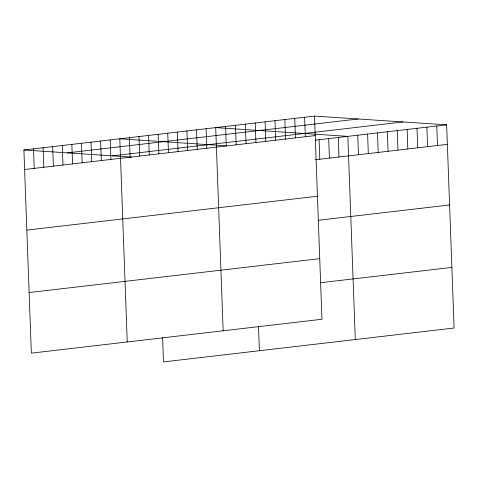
<?xml version="1.0" encoding="UTF-8"?>
<svg xmlns="http://www.w3.org/2000/svg" width="478" height="478" viewBox="0 0 478 478"><rect width="100%" height="100%" fill="white"/><g stroke="black" fill="none" stroke-linecap="round" stroke-linejoin="round"><path stroke-width="0.72" d="M314.5 116.088L321.951 319.262L31.351 353.158L23.9 149.984L314.5 116.088L446.649 124.842L454.1 328.016L163.5 361.912L162.61 337.671M67.512 152.87L358.112 118.98M112.438 155.846L403.044 121.956M24.617 169.499L315.217 135.603M315.384 140.15L446.649 124.842M315.366 159.754L447.366 144.356M26.84 230.103L317.44 196.213M318.324 220.274L449.589 204.966M29.128 292.548L319.728 258.658M320.613 282.719L451.877 267.411M225.783 145.82L119.799 138.799L127.25 341.973M23.9 149.984L131.336 157.101M436.767 125.995L437.484 145.509M426.89 127.148L427.607 146.662M417.007 128.301L417.724 147.816M407.131 129.454L407.842 148.969M397.248 130.608L397.965 150.122M387.365 131.755L388.082 151.269M377.489 132.908L378.2 152.422M367.606 134.061L368.323 153.575M357.723 135.214L358.44 154.729M355.297 339.541L347.847 136.367L215.698 127.614L223.148 330.788M338.257 137.485L338.974 156.999M328.667 138.602L329.384 158.116M319.077 139.719L319.794 159.24M304.623 117.241L305.334 136.756M294.741 118.395L295.458 137.909M284.858 119.548L285.575 139.062M274.981 120.701L275.698 140.215M265.099 121.848L265.816 141.363M255.216 123.001L255.933 142.516M258.508 326.486L259.399 350.727M245.339 124.155L246.056 143.669M235.457 125.308L236.174 144.822M225.58 126.461L226.291 145.975M206.108 128.731L206.825 148.246M196.518 129.849L197.235 149.363M186.928 130.966L187.645 150.48M177.338 132.083L178.055 151.604M167.748 133.207L168.465 152.721M158.158 134.324L158.875 153.838M148.568 135.441L149.285 154.956M138.978 136.559L139.696 156.073M129.389 137.676L130.106 157.196M110.209 139.917L110.926 159.431M100.619 141.034L101.336 160.548M91.029 142.151L91.746 161.666M81.439 143.269L82.156 162.789M71.849 144.392L72.566 163.906M62.26 145.509L62.977 165.024M52.67 146.627L53.387 166.141M43.08 147.744L43.797 167.258M33.49 148.861L34.207 168.376"/></g></svg>
